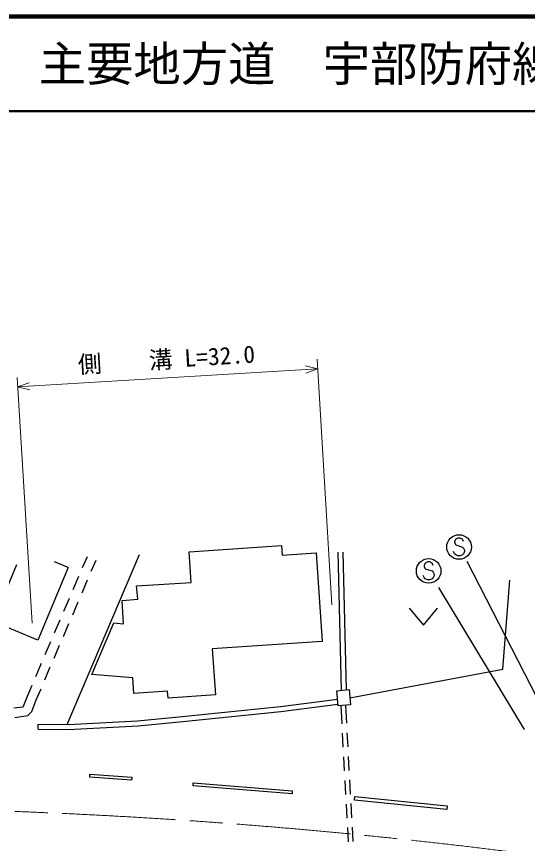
# Model space of a CAD drawing. Units: millimetres, scale not verified. Extents: x 40000 to 680000, y 20000 to 380000.
# Drawn here: x 214398 to 268356, y 292614 to 380000 of the extents above; entities that cross this region are included whole.
import ezdxf
from ezdxf.enums import TextEntityAlignment as Align

# ---------------------------------------------------------------- set-up
doc = ezdxf.new("R2010")
doc.units = ezdxf.units.MM
doc.header["$LTSCALE"] = 1000
doc.linetypes.add('CHAIN', pattern=[18.5, 12, -1.5, 3.5, -1.5])
for name, color, linetype, lineweight in [('M-BGD', 7, 'Continuous', 25), ('M-BMK', 2, 'CHAIN', 13), ('M-STR-HTXT', 7, 'Continuous', 13), ('M-STR-STRC', 7, 'Continuous', 25), ('M-TTL', 2, 'Continuous', 140), ('M-TTL-LINE', 7, 'Continuous', 50)]:
    doc.layers.add(name, color=color, linetype=linetype, lineweight=lineweight)
doc.layers.add('M-TTL-TXT', color=7, linetype='Continuous')
doc.styles.add('ＭＳ ゴシック', font='')
doc.styles.get('ＭＳ ゴシック').set_extended_font_data('MS Gothic')

msp = doc.modelspace()

# ---------------------------------------------------------------- linework, layer by layer
at = {"layer": 'M-BGD'}
for p, q in [((232616, 323448), (242373, 324103)), ((232834, 320208), (232616, 323448)), ((242373, 324103), (242441, 323081)), ((248721, 308800), (248372, 323392)), ((249250, 308847), (248902, 323404)), ((219735, 305189), (227379, 323160)), ((221373, 321765), (221883, 322955)), ((222296, 321380), (222802, 322562)), ((242441, 323081), (246053, 323323)), ((246053, 323323), (246681, 313972)), ((219863, 321790), (218397, 322367)), ((220389, 319467), (220979, 320846)), ((221312, 319082), (221902, 320461)), ((227078, 319822), (232834, 320208)), ((219405, 317169), (219995, 318548)), ((220328, 316784), (220918, 318163)), ((255865, 317476), (257365, 315676)), ((257365, 315676), (258865, 317476)), ((218421, 314871), (219011, 316250)), ((219343, 314486), (219934, 315865)), ((217436, 312573), (218027, 313952)), ((246681, 313972), (235068, 313193)), ((218359, 312188), (218950, 313566)), ((235068, 313193), (235395, 308311)), ((216452, 310275), (217043, 311653)), ((217375, 309889), (217966, 311268)), ((215549, 308165), (216058, 309355)), ((226788, 308454), (226677, 310100)), ((216475, 307789), (216981, 308970)), ((230356, 308693), (226788, 308454)), ((230404, 307976), (230356, 308693)), ((215144, 307112), (215549, 308165)), ((216007, 306572), (216475, 307789)), ((235395, 308311), (230404, 307976)), ((214117, 306938), (215100, 307065)), ((215100, 307065), (215144, 307112)), ((248770, 305270), (248665, 307188)), ((249268, 305315), (249163, 307232)), ((214206, 305941), (215586, 306120)), ((215586, 306120), (216007, 306572)), ((216675, 304703), (216683, 305233)), ((248907, 302774), (248825, 304272)), ((249405, 302818), (249323, 304316)), ((249045, 300278), (248962, 301775)), ((249542, 300322), (249460, 301820)), ((249182, 297781), (249100, 299279)), ((249680, 297826), (249597, 299324)), ((249319, 295285), (249237, 296783)), ((249817, 295330), (249734, 296827)), ((249456, 292789), (249374, 294287)), ((249954, 292834), (249872, 294331))]:
    msp.add_line(p, q, dxfattribs=at)
for points in [[(219863, 321790), (216635, 314101), (211910, 316084), (214437, 322102)], [(249611, 307998), (265746, 311024), (266512, 320449)], [(226677, 310100), (222338, 310458), (224677, 315933), (225707, 315824), (225566, 318289), (227212, 318421), (227078, 319822)], [(216683, 305233), (219847, 305187), (227187, 305560), (231900, 306026), (242263, 307072), (248296, 307856)], [(216675, 304703), (219857, 304657), (227227, 305031), (231953, 305499), (242324, 306545), (248344, 307328)]]:
    msp.add_lwpolyline(points, dxfattribs=at)
for points in [[(248216, 308755), (249533, 308872), (249676, 307278), (248359, 307160)], [(222150, 299949), (226570, 299637), (226546, 299296), (222126, 299608)], [(233064, 299036), (243524, 298163), (243498, 297844), (233037, 298717)], [(250139, 297588), (259872, 296600), (259833, 296215), (250100, 297203)]]:
    msp.add_lwpolyline(points, close=True, dxfattribs=at)
at = {"layer": 'M-BMK'}
msp.add_arc((192051, -299492), 595902, 82.67594, 92.14159, dxfattribs=at)
at = {"layer": 'M-STR-HTXT'}
for p, q in [((247710, 317825), (246131, 343777)), ((214516, 340852), (246192, 342779)), ((246192, 342779), (244921, 343077)), ((246192, 342779), (244967, 342329)), ((216034, 315898), (214455, 341850)), ((214516, 340852), (215741, 341302)), ((214516, 340852), (215787, 340554))]:
    msp.add_line(p, q, dxfattribs=at)
at = {"layer": 'M-STR-STRC'}
for p, q in [((260778, 324769), (260660, 324532)), ((260660, 324532), (260660, 324414)), ((260660, 324414), (260778, 324178)), ((261014, 324887), (260778, 324769)), ((261251, 324887), (261014, 324887)), ((261487, 324769), (261251, 324887)), ((261605, 324532), (261487, 324769)), ((260660, 323232), (260542, 323469)), ((260778, 324178), (261487, 323941)), ((261487, 323941), (261605, 323823)), ((261605, 323823), (261723, 323587)), ((261723, 323469), (261605, 323232)), ((261723, 323587), (261723, 323469)), ((260778, 323114), (260660, 323232)), ((261014, 322996), (260778, 323114)), ((261251, 322996), (261014, 322996)), ((261487, 323114), (261251, 322996)), ((261605, 323232), (261487, 323114)), ((257567, 322242), (257449, 322005)), ((257449, 322005), (257449, 321887)), ((257449, 321887), (257567, 321651)), ((257803, 322360), (257567, 322242)), ((257567, 321651), (258276, 321415)), ((258039, 322360), (257803, 322360)), ((258276, 322242), (258039, 322360)), ((258394, 322005), (258276, 322242)), ((269420, 307932), (261986, 322397)), ((257449, 320705), (257330, 320942)), ((258276, 321415), (258394, 321296)), ((258394, 321296), (258512, 321060)), ((258512, 320942), (258394, 320705)), ((258512, 321060), (258512, 320942)), ((257567, 320587), (257449, 320705)), ((257803, 320469), (257567, 320587)), ((258039, 320469), (257803, 320469)), ((258276, 320587), (258039, 320469)), ((258394, 320705), (258276, 320587)), ((268040, 304657), (258985, 319660))]:
    msp.add_line(p, q, dxfattribs=at)
for centre in [(261132, 323941), (257921, 321415)]:
    msp.add_circle(centre, 1300, dxfattribs=at)
at = {"layer": 'M-TTL'}
msp.add_line((680000, 380000), (40000, 380000), dxfattribs=at)
at = {"layer": 'M-TTL-LINE'}
msp.add_line((40000, 370000), (680000, 370000), dxfattribs=at)

# ---------------------------------------------------------------- texts
at = {"layer": 'M-STR-HTXT', "style": 'ＭＳ ゴシック'}
msp.add_text('側\u3000\u3000溝 L=32.0', height=1833, rotation=3.481, dxfattribs=at).set_placement((230324, 342315), align=Align.BOTTOM_CENTER)
at = {"layer": 'M-TTL-TXT', "style": 'ＭＳ ゴシック'}
msp.add_text('主要地方道\u3000宇部防府線', height=3666, dxfattribs=at).set_placement((216734, 375000), align=Align.MIDDLE_LEFT)

doc.saveas('drawing.dxf')
